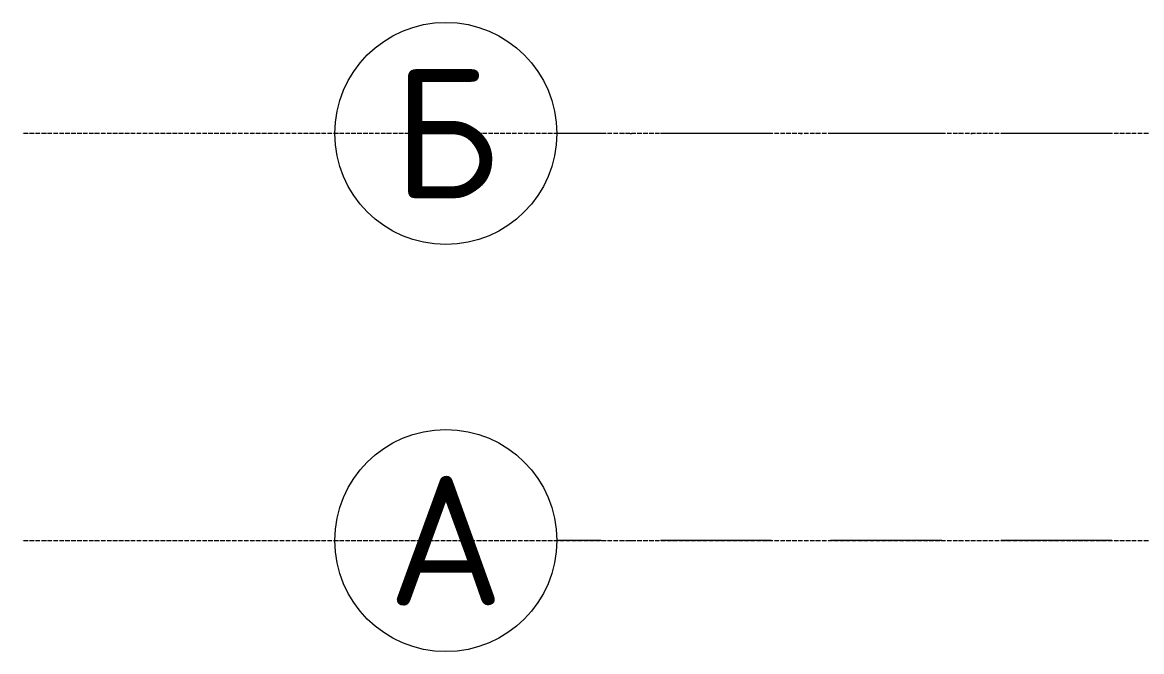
# Model space of a CAD drawing. Header units: millimetres. Extents: x -5016 to 63303, y -6019 to 98943.
# Drawn here: x -3344 to -320, y -300 to 1400 of the extents above; entities that cross this region are included whole.
import ezdxf
from ezdxf.enums import TextEntityAlignment as Align

# ---------------------------------------------------------------- set-up
doc = ezdxf.new("R2010")
doc.units = ezdxf.units.MM
doc.linetypes.add('ОВ_ШП', pattern=[460, 300, -80, 0, -80])
doc.linetypes.add('Осевая 12-2-2', pattern=[16, 12, -2, 0, -2])
for name, color, linetype, lineweight in [('S-GRID', 8, 'Continuous', 13), ('АР_подложка', 8, 'Continuous', 13), ('ОВ_размеры', 7, 'Continuous', 13)]:
    doc.layers.add(name, color=color, linetype=linetype, lineweight=lineweight)
doc.styles.add('GOST', font='isocpeur.ttf', dxfattribs={"width": 0.9})

# ---------------------------------------------------------------- blocks, each defined once
blk = doc.blocks.new('АР_plan1')
at = {"layer": 'S-GRID', "color": 251, "linetype": 'Осевая 12-2-2', "true_color": 0x646464}
for p, q in [((23375.6, 5772.6), (-1176.1, 5772.6)), ((23375.6, 4672.6), (-1176.1, 4672.6))]:
    blk.add_line(p, q, dxfattribs=at)

msp = doc.modelspace()

# ---------------------------------------------------------------- block references
at = {"layer": 'АР_подложка'}
msp.add_blockref('АР_plan1', (-2168, -4673), dxfattribs=at)

# ---------------------------------------------------------------- next in the draw order: linework, layer by layer
at = {"layer": 'ОВ_размеры', "linetype": 'ОВ_ШП'}
for points in [[(-400, 1100), (-1900, 1100)], [(-400, 0), (-1900, 0)]]:
    msp.add_lwpolyline(points, dxfattribs=at)
at = {"layer": 'ОВ_размеры'}
for centre in [(-2200, 1100), (-2200, 0)]:
    msp.add_circle(centre, 300, dxfattribs=at)

# ---------------------------------------------------------------- next in the draw order: texts
at = {"layer": 'ОВ_размеры', "style": 'GOST'}
for s, p in [('Б', (-2200, 1100)), ('А', (-2200, 0))]:
    msp.add_text(s, height=350, dxfattribs=at).set_placement(p, align=Align.MIDDLE_CENTER)

doc.saveas('drawing.dxf')
